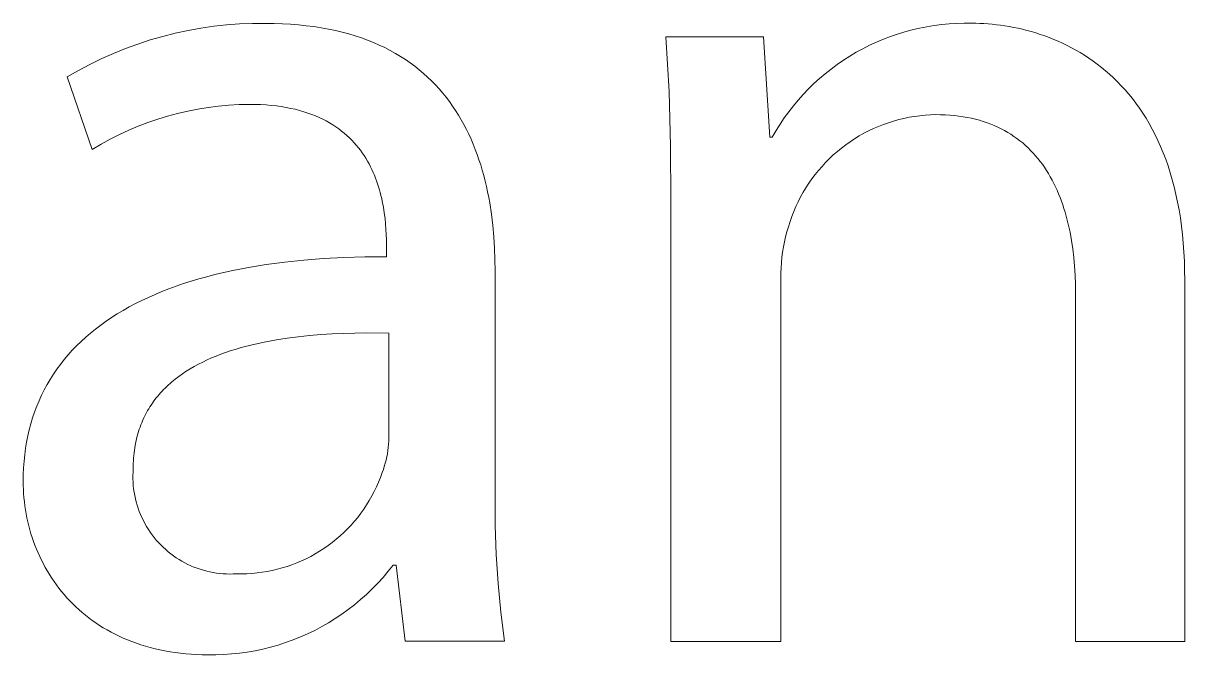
# Model space of a CAD drawing. Header units: millimetres. Extents: x 0 to 4030, y -54 to 2762.
# Drawn here: x 3254.8 to 3292.36, y 13.5 to 33.92 of the extents above; entities that cross this region are included whole.
import ezdxf

# ---------------------------------------------------------------- set-up
doc = ezdxf.new("R2010")
doc.units = ezdxf.units.MM
doc.header["$MEASUREMENT"] = 0
doc.layers.add('Domyślny', color=7, linetype='Continuous', true_color=0x000000)

msp = doc.modelspace()

# ---------------------------------------------------------------- linework, layer by layer
at = {"layer": 'Domyślny', "color": 18, "lineweight": 15, "true_color": 0x000000}
for p, q in [((3260.54, 33.763), (3260.956, 33.823)), ((3260.956, 33.823), (3261.374, 33.868)), ((3261.374, 33.868), (3261.794, 33.899)), ((3261.794, 33.899), (3262.214, 33.915)), ((3262.214, 33.915), (3262.635, 33.917)), ((3262.635, 33.917), (3262.911, 33.914)), ((3262.911, 33.914), (3263.18, 33.905)), ((3263.18, 33.905), (3263.444, 33.89)), ((3263.444, 33.89), (3263.7, 33.87)), ((3263.7, 33.87), (3263.951, 33.844)), ((3263.951, 33.844), (3264.195, 33.813)), ((3264.195, 33.813), (3264.433, 33.776)), ((3283.776, 33.762), (3284.015, 33.81)), ((3284.015, 33.81), (3284.256, 33.849)), ((3284.256, 33.849), (3284.498, 33.88)), ((3284.498, 33.88), (3284.741, 33.902)), ((3284.741, 33.902), (3284.985, 33.917)), ((3284.985, 33.917), (3285.229, 33.923)), ((3285.229, 33.923), (3285.473, 33.921)), ((3285.473, 33.921), (3285.6, 33.92)), ((3285.6, 33.92), (3285.73, 33.916)), ((3285.73, 33.916), (3285.861, 33.91)), ((3285.861, 33.91), (3285.995, 33.901)), ((3285.995, 33.901), (3286.13, 33.889)), ((3286.13, 33.889), (3286.266, 33.875)), ((3286.266, 33.875), (3286.404, 33.858)), ((3286.404, 33.858), (3286.543, 33.838)), ((3286.543, 33.838), (3286.683, 33.815)), ((3286.683, 33.815), (3286.825, 33.789)), ((3258.903, 33.382), (3259.307, 33.498)), ((3259.307, 33.498), (3259.715, 33.601)), ((3259.715, 33.601), (3260.126, 33.689)), ((3260.126, 33.689), (3260.54, 33.763)), ((3264.433, 33.776), (3264.665, 33.734)), ((3264.665, 33.734), (3264.89, 33.686)), ((3264.89, 33.686), (3265.11, 33.634)), ((3265.11, 33.634), (3265.324, 33.577)), ((3265.324, 33.577), (3265.533, 33.514)), ((3265.533, 33.514), (3265.735, 33.447)), ((3265.735, 33.447), (3265.932, 33.375)), ((3275.68, 31.712), (3275.582, 33.478)), ((3275.582, 33.478), (3278.736, 33.478)), ((3278.736, 33.478), (3278.937, 30.243)), ((3282.611, 33.406), (3282.839, 33.493)), ((3282.839, 33.493), (3283.07, 33.572)), ((3283.07, 33.572), (3283.303, 33.644)), ((3283.303, 33.644), (3283.538, 33.707)), ((3283.538, 33.707), (3283.776, 33.762)), ((3286.825, 33.789), (3286.967, 33.759)), ((3286.967, 33.759), (3287.11, 33.727)), ((3287.11, 33.727), (3287.253, 33.691)), ((3287.253, 33.691), (3287.397, 33.652)), ((3287.397, 33.652), (3287.542, 33.609)), ((3287.542, 33.609), (3287.686, 33.563)), ((3287.686, 33.563), (3287.831, 33.513)), ((3287.831, 33.513), (3287.976, 33.459)), ((3287.976, 33.459), (3288.121, 33.401)), ((3257.718, 32.949), (3258.108, 33.107)), ((3258.108, 33.107), (3258.503, 33.251)), ((3258.503, 33.251), (3258.903, 33.382)), ((3265.932, 33.375), (3266.123, 33.299)), ((3266.123, 33.299), (3266.308, 33.218)), ((3266.308, 33.218), (3266.488, 33.133)), ((3266.488, 33.133), (3266.663, 33.043)), ((3281.733, 32.982), (3281.947, 33.099)), ((3281.947, 33.099), (3282.164, 33.209)), ((3282.164, 33.209), (3282.386, 33.311)), ((3282.386, 33.311), (3282.611, 33.406)), ((3288.121, 33.401), (3288.265, 33.34)), ((3288.265, 33.34), (3288.409, 33.275)), ((3288.409, 33.275), (3288.552, 33.206)), ((3288.552, 33.206), (3288.695, 33.132)), ((3288.695, 33.132), (3288.837, 33.054)), ((3288.837, 33.054), (3288.977, 32.973)), ((3256.956, 32.593), (3257.334, 32.778)), ((3257.334, 32.778), (3257.718, 32.949)), ((3266.663, 33.043), (3266.833, 32.949)), ((3266.833, 32.949), (3266.997, 32.851)), ((3266.997, 32.851), (3267.156, 32.749)), ((3267.156, 32.749), (3267.309, 32.643)), ((3281.116, 32.588), (3281.317, 32.726)), ((3281.317, 32.726), (3281.523, 32.857)), ((3281.523, 32.857), (3281.733, 32.982)), ((3288.977, 32.973), (3289.117, 32.886)), ((3289.117, 32.886), (3289.256, 32.796)), ((3289.256, 32.796), (3289.393, 32.701)), ((3289.393, 32.701), (3289.529, 32.601)), ((3256.22, 32.185), (3256.584, 32.396)), ((3256.584, 32.396), (3256.956, 32.593)), ((3267.309, 32.643), (3267.458, 32.533)), ((3267.458, 32.533), (3267.602, 32.419)), ((3267.602, 32.419), (3267.741, 32.302)), ((3267.741, 32.302), (3267.874, 32.181)), ((3280.729, 32.291), (3280.92, 32.443)), ((3280.92, 32.443), (3281.116, 32.588)), ((3289.529, 32.601), (3289.663, 32.496)), ((3289.663, 32.496), (3289.796, 32.387)), ((3289.796, 32.387), (3289.927, 32.273)), ((3257.025, 29.837), (3256.22, 32.185)), ((3267.874, 32.181), (3268.004, 32.057)), ((3268.004, 32.057), (3268.128, 31.929)), ((3268.128, 31.929), (3268.248, 31.798)), ((3280.188, 31.798), (3280.362, 31.969)), ((3280.362, 31.969), (3280.543, 32.133)), ((3280.543, 32.133), (3280.729, 32.291)), ((3289.927, 32.273), (3290.055, 32.155)), ((3290.055, 32.155), (3290.182, 32.031)), ((3290.182, 32.031), (3290.306, 31.902)), ((3268.248, 31.798), (3268.363, 31.664)), ((3268.363, 31.664), (3268.474, 31.527)), ((3275.733, 29.945), (3275.68, 31.712)), ((3279.856, 31.44), (3280.019, 31.622)), ((3280.019, 31.622), (3280.188, 31.798)), ((3290.306, 31.902), (3290.428, 31.768)), ((3290.428, 31.768), (3290.548, 31.629)), ((3290.548, 31.629), (3290.665, 31.484)), ((3260.776, 31.201), (3260.445, 31.148)), ((3261.109, 31.243), (3260.776, 31.201)), ((3261.442, 31.274), (3261.109, 31.243)), ((3261.777, 31.292), (3261.442, 31.274)), ((3262.111, 31.3), (3261.777, 31.292)), ((3262.296, 31.298), (3262.111, 31.3)), ((3262.475, 31.291), (3262.296, 31.298)), ((3262.649, 31.281), (3262.475, 31.291)), ((3262.818, 31.267), (3262.649, 31.281)), ((3262.982, 31.248), (3262.818, 31.267)), ((3263.142, 31.226), (3262.982, 31.248)), ((3263.296, 31.201), (3263.142, 31.226)), ((3263.446, 31.171), (3263.296, 31.201)), ((3268.474, 31.527), (3268.58, 31.387)), ((3268.58, 31.387), (3268.682, 31.244)), ((3268.682, 31.244), (3268.78, 31.098)), ((3279.55, 31.061), (3279.7, 31.253)), ((3279.7, 31.253), (3279.856, 31.44)), ((3290.665, 31.484), (3290.779, 31.334)), ((3290.779, 31.334), (3290.89, 31.179)), ((3290.89, 31.179), (3290.999, 31.018)), ((3259.147, 30.823), (3258.83, 30.714)), ((3259.467, 30.921), (3259.147, 30.823)), ((3259.79, 31.008), (3259.467, 30.921)), ((3260.117, 31.084), (3259.79, 31.008)), ((3260.445, 31.148), (3260.117, 31.084)), ((3263.591, 31.139), (3263.446, 31.171)), ((3263.732, 31.102), (3263.591, 31.139)), ((3263.868, 31.063), (3263.732, 31.102)), ((3264, 31.02), (3263.868, 31.063)), ((3264.128, 30.975), (3264, 31.02)), ((3264.251, 30.926), (3264.128, 30.975)), ((3264.37, 30.874), (3264.251, 30.926)), ((3264.485, 30.819), (3264.37, 30.874)), ((3264.596, 30.762), (3264.485, 30.819)), ((3268.78, 31.098), (3268.873, 30.95)), ((3268.873, 30.95), (3268.962, 30.799)), ((3279.27, 30.661), (3279.406, 30.863)), ((3279.406, 30.863), (3279.55, 31.061)), ((3283.106, 30.806), (3282.94, 30.76)), ((3283.275, 30.847), (3283.106, 30.806)), ((3283.444, 30.882), (3283.275, 30.847)), ((3283.615, 30.911), (3283.444, 30.882)), ((3283.787, 30.934), (3283.615, 30.911)), ((3283.959, 30.951), (3283.787, 30.934)), ((3284.132, 30.963), (3283.959, 30.951)), ((3284.305, 30.968), (3284.132, 30.963)), ((3284.46, 30.966), (3284.305, 30.968)), ((3284.612, 30.961), (3284.46, 30.966)), ((3284.761, 30.951), (3284.612, 30.961)), ((3284.907, 30.938), (3284.761, 30.951)), ((3285.049, 30.921), (3284.907, 30.938)), ((3285.189, 30.901), (3285.049, 30.921)), ((3285.325, 30.877), (3285.189, 30.901)), ((3285.459, 30.85), (3285.325, 30.877)), ((3285.589, 30.819), (3285.459, 30.85)), ((3285.717, 30.784), (3285.589, 30.819)), ((3290.999, 31.018), (3291.104, 30.852)), ((3291.104, 30.852), (3291.206, 30.68)), ((3258.209, 30.463), (3257.905, 30.322)), ((3258.517, 30.594), (3258.209, 30.463)), ((3258.83, 30.714), (3258.517, 30.594)), ((3264.703, 30.702), (3264.596, 30.762)), ((3264.806, 30.64), (3264.703, 30.702)), ((3264.905, 30.575), (3264.806, 30.64)), ((3265, 30.508), (3264.905, 30.575)), ((3265.092, 30.438), (3265, 30.508)), ((3265.18, 30.367), (3265.092, 30.438)), ((3268.962, 30.799), (3269.048, 30.645)), ((3269.048, 30.645), (3269.129, 30.489)), ((3269.129, 30.489), (3269.206, 30.331)), ((3279.017, 30.243), (3279.14, 30.454)), ((3279.14, 30.454), (3279.27, 30.661)), ((3282.135, 30.443), (3281.981, 30.363)), ((3282.291, 30.517), (3282.135, 30.443)), ((3282.45, 30.586), (3282.291, 30.517)), ((3282.611, 30.649), (3282.45, 30.586)), ((3282.774, 30.707), (3282.611, 30.649)), ((3282.94, 30.76), (3282.774, 30.707)), ((3285.842, 30.747), (3285.717, 30.784)), ((3285.963, 30.706), (3285.842, 30.747)), ((3286.082, 30.662), (3285.963, 30.706)), ((3286.198, 30.614), (3286.082, 30.662)), ((3286.311, 30.564), (3286.198, 30.614)), ((3286.422, 30.51), (3286.311, 30.564)), ((3286.529, 30.453), (3286.422, 30.51)), ((3286.634, 30.393), (3286.529, 30.453)), ((3291.206, 30.68), (3291.304, 30.502)), ((3291.304, 30.502), (3291.399, 30.318)), ((3257.606, 30.17), (3257.313, 30.009)), ((3257.905, 30.322), (3257.606, 30.17)), ((3265.264, 30.293), (3265.18, 30.367)), ((3265.345, 30.218), (3265.264, 30.293)), ((3265.423, 30.14), (3265.345, 30.218)), ((3265.497, 30.061), (3265.423, 30.14)), ((3265.568, 29.98), (3265.497, 30.061)), ((3269.206, 30.331), (3269.279, 30.171)), ((3269.279, 30.171), (3269.349, 30.009)), ((3278.937, 30.243), (3279.017, 30.243)), ((3281.537, 30.093), (3281.396, 29.993)), ((3281.682, 30.188), (3281.537, 30.093)), ((3281.83, 30.278), (3281.682, 30.188)), ((3281.981, 30.363), (3281.83, 30.278)), ((3286.736, 30.331), (3286.634, 30.393)), ((3286.835, 30.265), (3286.736, 30.331)), ((3286.931, 30.196), (3286.835, 30.265)), ((3287.025, 30.125), (3286.931, 30.196)), ((3287.116, 30.051), (3287.025, 30.125)), ((3287.205, 29.974), (3287.116, 30.051)), ((3291.399, 30.318), (3291.49, 30.128)), ((3291.49, 30.128), (3291.578, 29.933)), ((3257.313, 30.009), (3257.025, 29.837)), ((3265.636, 29.898), (3265.568, 29.98)), ((3265.7, 29.814), (3265.636, 29.898)), ((3265.762, 29.729), (3265.7, 29.814)), ((3265.821, 29.642), (3265.762, 29.729)), ((3269.349, 30.009), (3269.415, 29.844)), ((3269.415, 29.844), (3269.477, 29.678)), ((3269.477, 29.678), (3269.535, 29.51)), ((3275.743, 28.177), (3275.733, 29.945)), ((3281.124, 29.778), (3280.993, 29.664)), ((3281.258, 29.888), (3281.124, 29.778)), ((3281.396, 29.993), (3281.258, 29.888)), ((3287.29, 29.894), (3287.205, 29.974)), ((3287.374, 29.812), (3287.29, 29.894)), ((3287.454, 29.727), (3287.374, 29.812)), ((3287.532, 29.64), (3287.454, 29.727)), ((3291.578, 29.933), (3291.661, 29.731)), ((3291.661, 29.731), (3291.741, 29.523)), ((3265.876, 29.555), (3265.821, 29.642)), ((3265.929, 29.466), (3265.876, 29.555)), ((3265.979, 29.376), (3265.929, 29.466)), ((3266.026, 29.285), (3265.979, 29.376)), ((3269.535, 29.51), (3269.59, 29.34)), ((3269.59, 29.34), (3269.642, 29.168)), ((3280.745, 29.423), (3280.627, 29.296)), ((3280.867, 29.546), (3280.745, 29.423)), ((3280.993, 29.664), (3280.867, 29.546)), ((3287.608, 29.55), (3287.532, 29.64)), ((3287.681, 29.457), (3287.608, 29.55)), ((3287.752, 29.363), (3287.681, 29.457)), ((3287.82, 29.265), (3287.752, 29.363)), ((3291.741, 29.523), (3291.816, 29.309)), ((3291.816, 29.309), (3291.887, 29.089)), ((3266.071, 29.194), (3266.026, 29.285)), ((3266.113, 29.102), (3266.071, 29.194)), ((3266.153, 29.009), (3266.113, 29.102)), ((3266.19, 28.916), (3266.153, 29.009)), ((3269.642, 29.168), (3269.69, 28.995)), ((3269.69, 28.995), (3269.735, 28.821)), ((3280.405, 29.03), (3280.3, 28.892)), ((3280.513, 29.165), (3280.405, 29.03)), ((3280.627, 29.296), (3280.513, 29.165)), ((3287.885, 29.166), (3287.82, 29.265)), ((3287.948, 29.064), (3287.885, 29.166)), ((3288.009, 28.96), (3287.948, 29.064)), ((3288.068, 28.854), (3288.009, 28.96)), ((3291.887, 29.089), (3291.953, 28.862)), ((3266.225, 28.822), (3266.19, 28.916)), ((3266.257, 28.728), (3266.225, 28.822)), ((3266.288, 28.634), (3266.257, 28.728)), ((3266.316, 28.54), (3266.288, 28.634)), ((3269.735, 28.821), (3269.776, 28.645)), ((3269.776, 28.645), (3269.815, 28.468)), ((3280.107, 28.605), (3280.017, 28.457)), ((3280.201, 28.75), (3280.107, 28.605)), ((3280.3, 28.892), (3280.201, 28.75)), ((3288.124, 28.746), (3288.068, 28.854)), ((3288.177, 28.636), (3288.124, 28.746)), ((3288.229, 28.524), (3288.177, 28.636)), ((3291.953, 28.862), (3292.015, 28.629)), ((3292.015, 28.629), (3292.072, 28.389)), ((3266.342, 28.445), (3266.316, 28.54)), ((3266.366, 28.351), (3266.342, 28.445)), ((3266.388, 28.257), (3266.366, 28.351)), ((3266.409, 28.163), (3266.388, 28.257)), ((3269.815, 28.468), (3269.85, 28.29)), ((3269.85, 28.29), (3269.882, 28.111)), ((3275.743, 13.937), (3275.743, 28.177)), ((3279.933, 28.305), (3279.854, 28.151)), ((3280.017, 28.457), (3279.933, 28.305)), ((3288.278, 28.409), (3288.229, 28.524)), ((3288.325, 28.293), (3288.278, 28.409)), ((3288.369, 28.175), (3288.325, 28.293)), ((3288.412, 28.055), (3288.369, 28.175)), ((3292.072, 28.389), (3292.125, 28.142)), ((3266.444, 27.977), (3266.409, 28.163)), ((3266.473, 27.792), (3266.444, 27.977)), ((3269.882, 28.111), (3269.938, 27.751)), ((3279.712, 27.835), (3279.649, 27.674)), ((3279.78, 27.994), (3279.712, 27.835)), ((3279.854, 28.151), (3279.78, 27.994)), ((3288.452, 27.933), (3288.412, 28.055)), ((3288.49, 27.81), (3288.452, 27.933)), ((3288.526, 27.685), (3288.49, 27.81)), ((3292.125, 28.142), (3292.172, 27.889)), ((3292.172, 27.889), (3292.215, 27.629)), ((3266.496, 27.611), (3266.473, 27.792)), ((3266.513, 27.434), (3266.496, 27.611)), ((3266.526, 27.261), (3266.513, 27.434)), ((3269.938, 27.751), (3269.982, 27.387)), ((3279.592, 27.51), (3279.541, 27.345)), ((3279.649, 27.674), (3279.592, 27.51)), ((3288.559, 27.558), (3288.526, 27.685)), ((3288.591, 27.43), (3288.559, 27.558)), ((3288.621, 27.3), (3288.591, 27.43)), ((3292.215, 27.629), (3292.252, 27.363)), ((3266.534, 27.093), (3266.526, 27.261)), ((3266.539, 26.932), (3266.534, 27.093)), ((3269.982, 27.387), (3270.015, 27.021)), ((3279.493, 27.183), (3279.45, 27.019)), ((3279.541, 27.345), (3279.493, 27.183)), ((3288.648, 27.168), (3288.621, 27.3)), ((3288.697, 26.901), (3288.648, 27.168)), ((3292.252, 27.363), (3292.283, 27.089)), ((3292.283, 27.089), (3292.31, 26.808)), ((3266.54, 26.777), (3266.539, 26.932)), ((3266.54, 26.374), (3266.54, 26.777)), ((3270.015, 27.021), (3270.039, 26.654)), ((3279.38, 26.689), (3279.353, 26.522)), ((3279.412, 26.855), (3279.38, 26.689)), ((3279.45, 27.019), (3279.412, 26.855)), ((3288.738, 26.628), (3288.697, 26.901)), ((3292.31, 26.808), (3292.33, 26.52)), ((3263.87, 26.267), (3264.508, 26.317)), ((3264.508, 26.317), (3265.165, 26.351)), ((3265.165, 26.351), (3265.843, 26.37)), ((3265.843, 26.37), (3266.54, 26.374)), ((3270.039, 26.654), (3270.052, 26.286)), ((3279.331, 26.355), (3279.315, 26.187)), ((3279.353, 26.522), (3279.331, 26.355)), ((3288.771, 26.351), (3288.738, 26.628)), ((3288.796, 26.068), (3288.771, 26.351)), ((3292.33, 26.52), (3292.345, 26.225)), ((3260.989, 25.795), (3261.524, 25.919)), ((3261.524, 25.919), (3262.079, 26.028)), ((3262.079, 26.028), (3262.656, 26.123)), ((3262.656, 26.123), (3263.253, 26.202)), ((3263.253, 26.202), (3263.87, 26.267)), ((3270.052, 26.286), (3270.056, 25.918)), ((3270.056, 25.918), (3270.056, 18.617)), ((3279.304, 26.018), (3279.299, 25.849)), ((3279.315, 26.187), (3279.304, 26.018)), ((3288.814, 25.782), (3288.796, 26.068)), ((3292.345, 26.225), (3292.354, 25.923)), ((3292.354, 25.923), (3292.357, 25.613)), ((3259.982, 25.504), (3260.225, 25.582)), ((3260.225, 25.582), (3260.475, 25.657)), ((3260.475, 25.657), (3260.729, 25.728)), ((3260.729, 25.728), (3260.989, 25.795)), ((3279.299, 25.849), (3279.299, 25.68)), ((3279.299, 25.68), (3279.299, 13.937)), ((3288.824, 25.491), (3288.814, 25.782)), ((3292.357, 25.613), (3292.357, 13.937)), ((3259.06, 25.155), (3259.282, 25.248)), ((3259.282, 25.248), (3259.51, 25.337)), ((3259.51, 25.337), (3259.743, 25.422)), ((3259.743, 25.422), (3259.982, 25.504)), ((3288.828, 25.197), (3288.824, 25.491)), ((3288.828, 13.937), (3288.828, 25.197)), ((3258.225, 24.75), (3258.426, 24.856)), ((3258.426, 24.856), (3258.632, 24.959)), ((3258.632, 24.959), (3258.843, 25.059)), ((3258.843, 25.059), (3259.06, 25.155)), ((3257.656, 24.408), (3257.84, 24.526)), ((3257.84, 24.526), (3258.03, 24.639)), ((3258.03, 24.639), (3258.225, 24.75)), ((3257.137, 24.036), (3257.305, 24.164)), ((3257.305, 24.164), (3257.478, 24.288)), ((3257.478, 24.288), (3257.656, 24.408)), ((3256.669, 23.633), (3256.819, 23.771)), ((3256.819, 23.771), (3256.976, 23.905)), ((3256.976, 23.905), (3257.137, 24.036)), ((3262.985, 23.685), (3262.639, 23.622)), ((3263.336, 23.739), (3262.985, 23.685)), ((3263.693, 23.785), (3263.336, 23.739)), ((3264.054, 23.824), (3263.693, 23.785)), ((3264.418, 23.854), (3264.054, 23.824)), ((3264.784, 23.878), (3264.418, 23.854)), ((3265.152, 23.895), (3264.784, 23.878)), ((3265.889, 23.911), (3265.152, 23.895)), ((3266.621, 23.905), (3265.889, 23.911)), ((3266.621, 20.523), (3266.621, 23.905)), ((3256.251, 23.199), (3256.385, 23.347)), ((3256.385, 23.347), (3256.524, 23.492)), ((3256.524, 23.492), (3256.669, 23.633)), ((3261.49, 23.326), (3261.335, 23.273)), ((3261.648, 23.376), (3261.49, 23.326)), ((3261.808, 23.423), (3261.648, 23.376)), ((3261.97, 23.468), (3261.808, 23.423)), ((3262.301, 23.55), (3261.97, 23.468)), ((3262.639, 23.622), (3262.301, 23.55)), ((3256.002, 22.893), (3256.124, 23.048)), ((3256.124, 23.048), (3256.251, 23.199)), ((3260.601, 22.969), (3260.464, 22.899)), ((3260.742, 23.035), (3260.601, 22.969)), ((3260.886, 23.099), (3260.742, 23.035)), ((3261.033, 23.16), (3260.886, 23.099)), ((3261.183, 23.218), (3261.033, 23.16)), ((3261.335, 23.273), (3261.183, 23.218)), ((3255.67, 22.409), (3255.775, 22.574)), ((3255.775, 22.574), (3255.885, 22.735)), ((3255.885, 22.735), (3256.002, 22.893)), ((3259.947, 22.589), (3259.827, 22.504)), ((3260.071, 22.672), (3259.947, 22.589)), ((3260.198, 22.751), (3260.071, 22.672)), ((3260.329, 22.826), (3260.198, 22.751)), ((3260.464, 22.899), (3260.329, 22.826)), ((3255.478, 22.07), (3255.571, 22.241)), ((3255.571, 22.241), (3255.67, 22.409)), ((3259.437, 22.178), (3259.386, 22.128)), ((3259.49, 22.227), (3259.437, 22.178)), ((3259.544, 22.276), (3259.49, 22.227)), ((3259.598, 22.323), (3259.544, 22.276)), ((3259.654, 22.37), (3259.598, 22.323)), ((3259.71, 22.415), (3259.654, 22.37)), ((3259.827, 22.504), (3259.71, 22.415)), ((3255.31, 21.718), (3255.391, 21.895)), ((3255.391, 21.895), (3255.478, 22.07)), ((3259.1, 21.81), (3259.056, 21.754)), ((3259.145, 21.865), (3259.1, 21.81)), ((3259.191, 21.92), (3259.145, 21.865)), ((3259.238, 21.973), (3259.191, 21.92)), ((3259.286, 22.026), (3259.238, 21.973)), ((3259.335, 22.078), (3259.286, 22.026)), ((3259.386, 22.128), (3259.335, 22.078)), ((3255.165, 21.352), (3255.235, 21.537)), ((3255.235, 21.537), (3255.31, 21.718)), ((3258.856, 21.458), (3258.819, 21.397)), ((3258.894, 21.519), (3258.856, 21.458)), ((3258.932, 21.579), (3258.894, 21.519)), ((3258.973, 21.639), (3258.932, 21.579)), ((3259.014, 21.697), (3258.973, 21.639)), ((3259.056, 21.754), (3259.014, 21.697)), ((3255.044, 20.974), (3255.102, 21.165)), ((3255.102, 21.165), (3255.165, 21.352)), ((3258.656, 21.072), (3258.628, 21.004)), ((3258.686, 21.139), (3258.656, 21.072)), ((3258.718, 21.205), (3258.686, 21.139)), ((3258.75, 21.27), (3258.718, 21.205)), ((3258.784, 21.334), (3258.75, 21.27)), ((3258.819, 21.397), (3258.784, 21.334)), ((3254.947, 20.583), (3254.993, 20.78)), ((3254.993, 20.78), (3255.044, 20.974)), ((3258.527, 20.723), (3258.505, 20.65)), ((3258.55, 20.795), (3258.527, 20.723)), ((3258.574, 20.866), (3258.55, 20.795)), ((3258.6, 20.936), (3258.574, 20.866)), ((3258.628, 21.004), (3258.6, 20.936)), ((3254.874, 20.179), (3254.907, 20.382)), ((3254.907, 20.382), (3254.947, 20.583)), ((3258.432, 20.348), (3258.417, 20.27)), ((3258.448, 20.425), (3258.432, 20.348)), ((3258.465, 20.501), (3258.448, 20.425)), ((3258.484, 20.576), (3258.465, 20.501)), ((3258.505, 20.65), (3258.484, 20.576)), ((3266.602, 20.209), (3266.611, 20.313)), ((3266.611, 20.313), (3266.618, 20.418)), ((3266.618, 20.418), (3266.621, 20.523)), ((3254.825, 19.762), (3254.846, 19.972)), ((3254.846, 19.972), (3254.874, 20.179)), ((3258.374, 19.946), (3258.366, 19.862)), ((3258.382, 20.028), (3258.374, 19.946)), ((3258.392, 20.11), (3258.382, 20.028)), ((3258.404, 20.19), (3258.392, 20.11)), ((3258.417, 20.27), (3258.404, 20.19)), ((3266.553, 19.898), (3266.572, 20.001)), ((3266.572, 20.001), (3266.589, 20.105)), ((3266.589, 20.105), (3266.602, 20.209)), ((3254.8, 19.333), (3254.81, 19.549)), ((3254.81, 19.549), (3254.825, 19.762)), ((3258.355, 19.605), (3258.354, 19.516)), ((3258.357, 19.692), (3258.355, 19.605)), ((3258.361, 19.777), (3258.357, 19.692)), ((3258.366, 19.862), (3258.361, 19.777)), ((3266.442, 19.494), (3266.474, 19.594)), ((3266.474, 19.594), (3266.504, 19.695)), ((3266.504, 19.695), (3266.53, 19.796)), ((3266.53, 19.796), (3266.553, 19.898)), ((3254.797, 19.114), (3254.8, 19.333)), ((3258.347, 19.409), (3258.344, 19.301)), ((3258.344, 19.301), (3258.344, 19.192)), ((3258.344, 19.192), (3258.348, 19.084)), ((3258.354, 19.516), (3258.347, 19.409)), ((3266.288, 19.086), (3266.35, 19.24)), ((3266.35, 19.24), (3266.406, 19.396)), ((3266.406, 19.396), (3266.442, 19.494)), ((3254.799, 18.981), (3254.797, 19.114)), ((3254.803, 18.849), (3254.799, 18.981)), ((3254.811, 18.716), (3254.803, 18.849)), ((3258.348, 19.084), (3258.356, 18.977)), ((3258.356, 18.977), (3258.368, 18.869)), ((3258.368, 18.869), (3258.383, 18.762)), ((3266.072, 18.637), (3266.149, 18.784)), ((3266.149, 18.784), (3266.221, 18.934)), ((3266.221, 18.934), (3266.288, 19.086)), ((3254.821, 18.584), (3254.811, 18.716)), ((3254.834, 18.452), (3254.821, 18.584)), ((3254.851, 18.321), (3254.834, 18.452)), ((3258.383, 18.762), (3258.402, 18.656)), ((3258.402, 18.656), (3258.425, 18.55)), ((3258.425, 18.55), (3258.451, 18.445)), ((3258.451, 18.445), (3258.481, 18.341)), ((3265.902, 18.352), (3265.989, 18.493)), ((3265.989, 18.493), (3266.072, 18.637)), ((3270.056, 18.617), (3270.058, 17.68)), ((3254.87, 18.19), (3254.851, 18.321)), ((3254.892, 18.06), (3254.87, 18.19)), ((3254.917, 17.93), (3254.892, 18.06)), ((3258.481, 18.341), (3258.514, 18.239)), ((3258.514, 18.239), (3258.551, 18.137)), ((3258.551, 18.137), (3258.591, 18.037)), ((3258.591, 18.037), (3258.635, 17.938)), ((3265.613, 17.947), (3265.714, 18.079)), ((3265.714, 18.079), (3265.811, 18.214)), ((3265.811, 18.214), (3265.902, 18.352)), ((3254.945, 17.801), (3254.917, 17.93)), ((3254.976, 17.672), (3254.945, 17.801)), ((3255.01, 17.545), (3254.976, 17.672)), ((3258.635, 17.938), (3258.682, 17.841)), ((3258.682, 17.841), (3258.732, 17.745)), ((3258.732, 17.745), (3258.786, 17.651)), ((3265.284, 17.574), (3265.398, 17.695)), ((3265.398, 17.695), (3265.507, 17.819)), ((3265.507, 17.819), (3265.613, 17.947)), ((3270.058, 17.68), (3270.089, 16.744)), ((3255.047, 17.418), (3255.01, 17.545)), ((3255.087, 17.292), (3255.047, 17.418)), ((3255.13, 17.167), (3255.087, 17.292)), ((3258.786, 17.651), (3258.843, 17.559)), ((3258.843, 17.559), (3258.903, 17.469)), ((3258.903, 17.469), (3258.966, 17.381)), ((3258.966, 17.381), (3259.032, 17.296)), ((3259.032, 17.296), (3259.101, 17.213)), ((3264.918, 17.237), (3265.043, 17.345)), ((3265.043, 17.345), (3265.165, 17.458)), ((3265.165, 17.458), (3265.284, 17.574)), ((3255.176, 17.043), (3255.13, 17.167)), ((3255.224, 16.92), (3255.176, 17.043)), ((3255.276, 16.798), (3255.224, 16.92)), ((3259.101, 17.213), (3259.173, 17.132)), ((3259.173, 17.132), (3259.247, 17.054)), ((3259.247, 17.054), (3259.324, 16.978)), ((3259.324, 16.978), (3259.404, 16.905)), ((3259.404, 16.905), (3259.486, 16.835)), ((3264.38, 16.849), (3264.519, 16.939)), ((3264.519, 16.939), (3264.655, 17.034)), ((3264.655, 17.034), (3264.788, 17.133)), ((3264.788, 17.133), (3264.918, 17.237)), ((3255.33, 16.677), (3255.276, 16.798)), ((3255.388, 16.558), (3255.33, 16.677)), ((3255.448, 16.44), (3255.388, 16.558)), ((3259.486, 16.835), (3259.571, 16.767)), ((3259.571, 16.767), (3259.657, 16.703)), ((3259.657, 16.703), (3259.746, 16.641)), ((3259.746, 16.641), (3259.837, 16.583)), ((3259.837, 16.583), (3259.93, 16.528)), ((3259.93, 16.528), (3260.025, 16.476)), ((3263.641, 16.474), (3263.794, 16.539)), ((3263.794, 16.539), (3263.944, 16.609)), ((3263.944, 16.609), (3264.092, 16.684)), ((3264.092, 16.684), (3264.237, 16.764)), ((3264.237, 16.764), (3264.38, 16.849)), ((3270.089, 16.744), (3270.151, 15.809)), ((3255.511, 16.323), (3255.448, 16.44)), ((3255.577, 16.208), (3255.511, 16.323)), ((3255.647, 16.094), (3255.577, 16.208)), ((3260.025, 16.476), (3260.122, 16.427)), ((3260.122, 16.427), (3260.22, 16.382)), ((3260.22, 16.382), (3260.319, 16.34)), ((3260.319, 16.34), (3260.42, 16.301)), ((3260.42, 16.301), (3260.523, 16.266)), ((3260.523, 16.266), (3260.626, 16.235)), ((3260.626, 16.235), (3260.73, 16.207)), ((3260.73, 16.207), (3260.836, 16.183)), ((3260.836, 16.183), (3260.942, 16.162)), ((3260.942, 16.162), (3261.049, 16.145)), ((3262.358, 16.149), (3262.523, 16.17)), ((3262.523, 16.17), (3262.686, 16.197)), ((3262.686, 16.197), (3262.849, 16.23)), ((3262.849, 16.23), (3263.011, 16.267)), ((3263.011, 16.267), (3263.171, 16.311)), ((3263.171, 16.311), (3263.329, 16.36)), ((3263.329, 16.36), (3263.486, 16.414)), ((3263.486, 16.414), (3263.641, 16.474)), ((3266.597, 16.202), (3266.432, 16.007)), ((3266.755, 16.403), (3266.597, 16.202)), ((3266.862, 16.403), (3266.755, 16.403)), ((3267.144, 13.947), (3266.862, 16.403)), ((3255.719, 15.982), (3255.647, 16.094)), ((3255.793, 15.872), (3255.719, 15.982)), ((3255.871, 15.763), (3255.793, 15.872)), ((3261.049, 16.145), (3261.156, 16.132)), ((3261.156, 16.132), (3261.263, 16.122)), ((3261.263, 16.122), (3261.371, 16.116)), ((3261.371, 16.116), (3261.479, 16.114)), ((3261.479, 16.114), (3261.587, 16.116)), ((3261.587, 16.116), (3261.695, 16.121)), ((3261.695, 16.121), (3261.861, 16.12)), ((3261.861, 16.12), (3262.027, 16.124)), ((3262.027, 16.124), (3262.193, 16.134)), ((3262.193, 16.134), (3262.358, 16.149)), ((3266.26, 15.817), (3266.082, 15.634)), ((3266.432, 16.007), (3266.26, 15.817)), ((3270.151, 15.809), (3270.243, 14.876)), ((3255.952, 15.656), (3255.871, 15.763)), ((3256.036, 15.551), (3255.952, 15.656)), ((3256.122, 15.448), (3256.036, 15.551)), ((3256.211, 15.346), (3256.122, 15.448)), ((3265.898, 15.457), (3265.707, 15.286)), ((3266.082, 15.634), (3265.898, 15.457)), ((3256.304, 15.247), (3256.211, 15.346)), ((3256.399, 15.15), (3256.304, 15.247)), ((3256.497, 15.055), (3256.399, 15.15)), ((3256.598, 14.962), (3256.497, 15.055)), ((3265.511, 15.123), (3265.309, 14.966)), ((3265.707, 15.286), (3265.511, 15.123)), ((3256.702, 14.871), (3256.598, 14.962)), ((3256.808, 14.783), (3256.702, 14.871)), ((3256.918, 14.697), (3256.808, 14.783)), ((3257.031, 14.613), (3256.918, 14.697)), ((3264.889, 14.674), (3264.672, 14.539)), ((3265.102, 14.816), (3264.889, 14.674)), ((3265.309, 14.966), (3265.102, 14.816)), ((3270.243, 14.876), (3270.365, 13.947)), ((3257.146, 14.532), (3257.031, 14.613)), ((3257.264, 14.454), (3257.146, 14.532)), ((3257.385, 14.378), (3257.264, 14.454)), ((3257.509, 14.305), (3257.385, 14.378)), ((3257.636, 14.235), (3257.509, 14.305)), ((3264.224, 14.292), (3263.994, 14.181)), ((3264.45, 14.412), (3264.224, 14.292)), ((3264.672, 14.539), (3264.45, 14.412)), ((3257.766, 14.167), (3257.636, 14.235)), ((3257.898, 14.103), (3257.766, 14.167)), ((3258.033, 14.041), (3257.898, 14.103)), ((3258.172, 13.982), (3258.033, 14.041)), ((3258.313, 13.927), (3258.172, 13.982)), ((3258.457, 13.874), (3258.313, 13.927)), ((3263.523, 13.983), (3263.283, 13.896)), ((3263.76, 14.078), (3263.523, 13.983)), ((3263.994, 14.181), (3263.76, 14.078)), ((3270.365, 13.947), (3267.144, 13.947)), ((3279.299, 13.937), (3275.743, 13.937)), ((3292.357, 13.937), (3288.828, 13.937)), ((3258.604, 13.825), (3258.457, 13.874)), ((3258.753, 13.779), (3258.604, 13.825)), ((3258.906, 13.736), (3258.753, 13.779)), ((3259.061, 13.697), (3258.906, 13.736)), ((3259.219, 13.661), (3259.061, 13.697)), ((3259.38, 13.629), (3259.219, 13.661)), ((3259.544, 13.6), (3259.38, 13.629)), ((3259.71, 13.575), (3259.544, 13.6)), ((3259.88, 13.554), (3259.71, 13.575)), ((3260.052, 13.536), (3259.88, 13.554)), ((3260.227, 13.522), (3260.052, 13.536)), ((3260.405, 13.512), (3260.227, 13.522)), ((3261.536, 13.529), (3261.281, 13.512)), ((3261.79, 13.555), (3261.536, 13.529)), ((3262.043, 13.59), (3261.79, 13.555)), ((3262.295, 13.634), (3262.043, 13.59)), ((3262.545, 13.686), (3262.295, 13.634)), ((3262.793, 13.748), (3262.545, 13.686)), ((3263.039, 13.817), (3262.793, 13.748)), ((3263.283, 13.896), (3263.039, 13.817)), ((3260.586, 13.506), (3260.405, 13.512)), ((3260.769, 13.504), (3260.586, 13.506)), ((3261.025, 13.503), (3260.769, 13.504)), ((3261.281, 13.512), (3261.025, 13.503))]:
    msp.add_line(p, q, dxfattribs=at)

doc.saveas('drawing.dxf')
